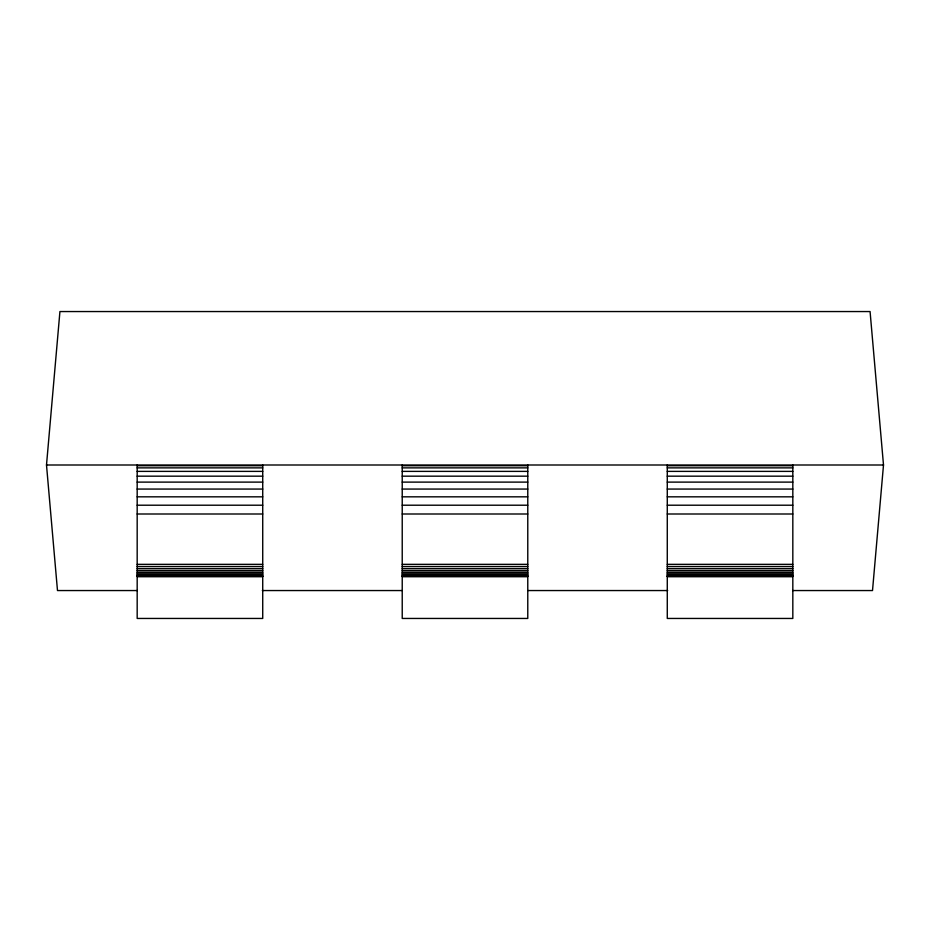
<?xml version="1.0" encoding="UTF-8"?>
<svg xmlns="http://www.w3.org/2000/svg" width="930" height="930" viewBox="0 0 930 930"><rect width="100%" height="100%" fill="white"/><g stroke="black" fill="none" stroke-linecap="round" stroke-linejoin="round"><path stroke-width="1.4" d="M137.384 590.55L57.486 590.55L46.5 465L59.927 311.55L870.073 311.55L883.5 465L872.514 590.55L792.616 590.55M46.5 465L883.5 465M137.175 465.721L262.725 465.721M402.225 465.721L527.775 465.721M667.275 465.721L792.825 465.721M137.175 467.871L262.725 467.871M402.225 467.871L527.775 467.871M667.275 467.871L792.825 467.871M137.175 471.382L262.725 471.382M402.225 471.382L527.775 471.382M667.275 471.382L792.825 471.382M137.175 476.172L262.725 476.172M402.225 476.172L527.775 476.172M667.275 476.172L792.825 476.172M137.175 482.112L262.725 482.112M402.225 482.112L527.775 482.112M667.275 482.112L792.825 482.112M137.175 489.064L262.725 489.064M402.225 489.064L527.775 489.064M667.275 489.064L792.825 489.064M137.175 496.829L262.725 496.829M402.225 496.829L527.775 496.829M667.275 496.829L792.825 496.829M137.175 505.211L262.725 505.211M402.225 505.211L527.775 505.211M667.275 505.211L792.825 505.211M137.175 513.999L262.725 513.999M402.225 513.999L527.775 513.999M667.275 513.999L792.825 513.999M137.175 564.347L262.725 564.347M402.225 564.347L527.775 564.347M667.275 564.347L792.825 564.347M137.175 566.544L262.725 566.544M402.225 566.544L527.775 566.544M667.275 566.544L792.825 566.544M137.175 568.649L262.725 568.649M402.225 568.649L527.775 568.649M667.275 568.649L792.825 568.649M137.175 570.59L262.725 570.59M402.225 570.59L527.775 570.59M667.275 570.59L792.825 570.59M137.175 572.322L262.725 572.322M402.225 572.322L527.775 572.322M667.275 572.322L792.825 572.322M137.175 573.81L262.725 573.81M402.225 573.81L527.775 573.81M667.275 573.81L792.825 573.81M137.175 575.007L262.725 575.007M402.225 575.007L527.775 575.007M667.275 575.007L792.825 575.007M137.175 575.879L262.725 575.879M402.225 575.879L527.775 575.879M667.275 575.879L792.825 575.879M137.175 576.414L262.725 576.414M402.225 576.414L527.775 576.414M667.275 576.414L792.825 576.414M137.175 576.6L262.725 576.6M402.225 576.6L527.775 576.6M667.275 576.6L792.825 576.6M262.33 590.55L401.807 590.55M528.194 590.55L667.67 590.55M792.825 465L792.825 618.45L667.275 618.45L667.275 465M527.775 465L527.775 618.45L402.225 618.45L402.225 465M262.725 465L262.725 618.45L137.175 618.45L137.175 465"/></g></svg>
